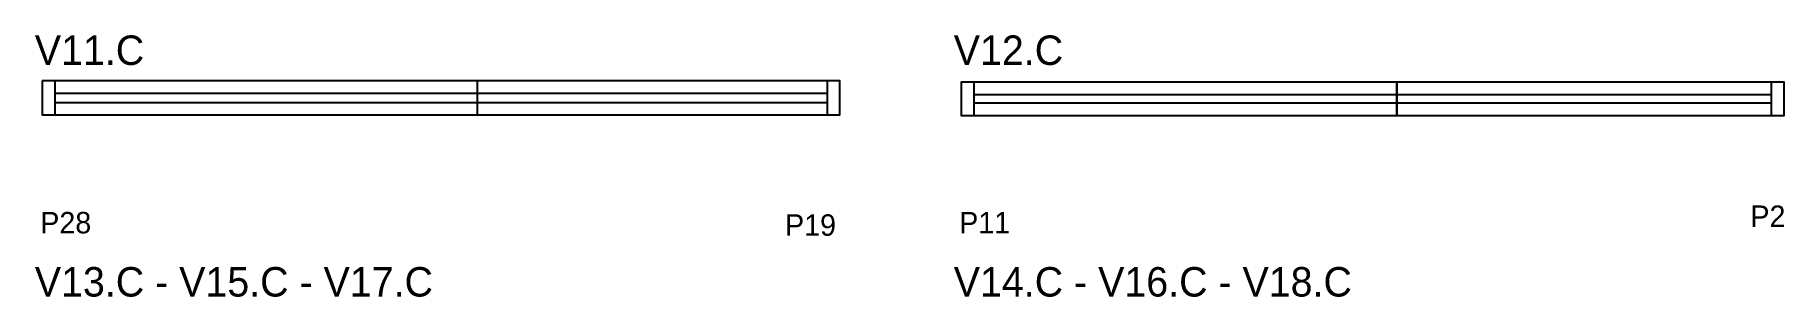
# Model space of a CAD drawing. Header units: metres. Extents: x 3433 to 4413, y -551 to -404.
import ezdxf

# ---------------------------------------------------------------- set-up
doc = ezdxf.new("R2010")
doc.units = ezdxf.units.M
for name, color, linetype in [('5', 7, 'Continuous'), ('NOMENCLATURA', 7, 'Continuous'), ('Painéis', 7, 'Continuous'), ('SARR_2.2x7', 7, 'Continuous')]:
    doc.layers.add(name, color=color, linetype=linetype)

msp = doc.modelspace()

# ---------------------------------------------------------------- linework, layer by layer
at = {"layer": 'Painéis', "color": 7, "lineweight": 25}
msp.add_line((3680.89, -448.91), (3680.89, -429.91), dxfattribs=at)
msp.add_lwpolyline([(3436.89, -429.91), (3436.89, -448.91), (3883.89, -448.91), (3883.89, -429.91), (3436.89, -429.91)], dxfattribs=at)
for points in [[(4196.08, -449.41), (3952.08, -449.41), (3952.08, -430.41), (4196.08, -430.41)], [(4196.08, -430.41), (4413.08, -430.41), (4413.08, -449.41), (4196.08, -449.41)]]:
    msp.add_lwpolyline(points, close=True, dxfattribs=at)
at = {"layer": 'SARR_2.2x7', "color": 7, "lineweight": 25}
for p, q in [((3443.89, -429.91), (3443.89, -448.91)), ((3876.89, -429.91), (3876.89, -448.91)), ((3959.08, -430.41), (3959.08, -449.41)), ((4406.08, -430.41), (4406.08, -449.41)), ((3680.89, -436.91), (3443.89, -436.91)), ((3876.89, -436.91), (3680.89, -436.91)), ((3959.08, -437.41), (4196.08, -437.41)), ((4196.08, -437.41), (4406.08, -437.41)), ((3443.89, -441.91), (3680.89, -441.91)), ((3680.89, -441.91), (3876.89, -441.91)), ((4196.08, -442.41), (3959.08, -442.41)), ((4406.08, -442.41), (4196.08, -442.41))]:
    msp.add_line(p, q, dxfattribs=at)

# ---------------------------------------------------------------- texts
at = {"layer": '5', "color": 7, "lineweight": 25}
for s, p in [('P2', (4394.38, -511.62)), ('P28', (3435.78, -515.23)), ('P19', (3853.25, -516.56)), ('P11', (3950.87, -515.23))]:
    msp.add_text(s, height=12, dxfattribs=at).set_placement(p)
at = {"layer": 'NOMENCLATURA', "color": 7, "lineweight": 25}
for s, p in [('V11.C', (3432.7, -420.94)), ('V12.C', (3947.8, -420.94)), ('V13.C - V15.C - V17.C', (3432.7, -550.6)), ('V14.C - V16.C - V18.C', (3947.8, -550.6))]:
    msp.add_text(s, height=16.5, dxfattribs=at).set_placement(p)

doc.saveas('drawing.dxf')
